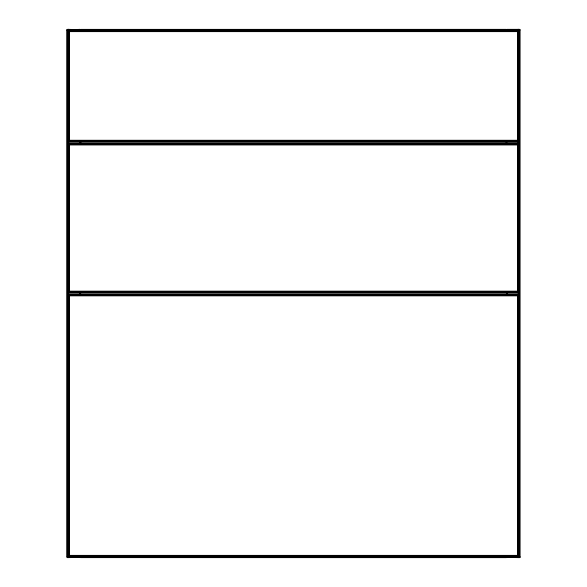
<?xml version="1.0" encoding="UTF-8"?>
<svg xmlns="http://www.w3.org/2000/svg" width="587" height="587" viewBox="0 0 587 587"><rect width="100%" height="100%" fill="white"/><g stroke="black" fill="none" stroke-linecap="round" stroke-linejoin="round"><path stroke-width="0.88" d="M80.536 29.673L67.828 29.35L67.725 557.643L80.536 557.327M67.843 556.894L67.857 294.27L519.157 294.256L519.157 556.894L67.843 556.894L69.215 555.522L517.785 555.522L519.157 556.894L519.091 294.322L67.909 294.322M67.843 292.744L67.857 143.331L519.157 143.309L519.157 292.744L67.843 292.744L69.215 291.372L517.785 291.372L519.157 292.744L519.157 143.309L67.909 143.382L67.909 292.678L519.091 292.678M67.843 141.805L67.857 30.12L519.157 30.106L519.157 141.805L67.843 141.805L69.215 140.425L517.785 140.425L519.157 141.805L519.091 30.172L67.909 30.172M79.92 143.8L79.92 141.966M507.029 294.41L506.977 292.568M80.632 557.144L80.03 557.643M506.368 29.856L507.073 29.35L519.172 29.35L519.906 29.952L519.157 29.35L513.185 29.629M519.275 29.357L519.906 29.952L519.165 29.35L519.157 557.65L519.906 557.048L519.157 557.65L506.464 557.327M519.363 557.621L519.906 557.048L519.172 557.65L519.378 29.379L519.275 557.643M67.828 557.65L67.094 557.048L67.843 557.65L67.843 29.35L67.094 29.952L67.843 29.35L73.815 29.629M67.285 29.592C66.683 30.487 68.408 28.792 67.285 29.592L67.278 557.408M506.464 29.673L513.06 29.629M517.785 31.478L519.157 30.106L519.091 141.738L67.909 141.738L67.843 30.106L69.215 31.478L517.785 31.478L517.785 140.425M67.843 143.309L69.215 144.688L517.785 144.688L519.157 143.309M519.091 556.828L67.909 556.828L67.843 294.256L69.215 295.628L517.785 295.628L519.157 294.256M518.901 30.363L518.901 141.54L517.653 141.65L518.6 141.24L518.6 30.663L68.4 30.663L68.4 141.24L518.6 141.24L517.653 141.54M518.901 292.487L68.099 292.487L68.099 143.573L518.901 143.573L518.901 292.487L517.653 292.597L518.6 292.187L518.6 143.874L68.4 143.874L68.4 292.187L518.6 292.187L517.653 292.487M518.901 294.513L518.901 556.637L517.653 556.747L518.6 556.337L518.6 294.813L68.4 294.813L68.4 556.337L518.6 556.337L517.653 556.637M517.653 141.65L518.761 141.408L518.761 30.502L68.239 30.502L68.239 141.408L518.761 141.408M517.653 292.597L518.761 292.348L518.761 143.712L68.239 143.712L68.239 292.348L518.761 292.348M517.653 556.747L518.761 556.498L518.761 294.652L68.239 294.652L68.239 556.498L518.761 556.498M517.653 141.408L518.6 141.24M517.653 292.348L518.6 292.187M517.653 556.498L518.6 556.337M73.94 29.629L79.927 29.35L80.632 29.856M75.026 29.658L80.316 29.46M514.271 29.658L519.561 29.46M80.668 29.482L506.332 29.482M80.668 29.548L506.332 29.621M80.668 29.71L506.332 29.71M80.668 29.798L506.332 29.798M80.668 30.003L506.332 29.9M69.347 31.617L517.653 31.617M69.347 140.293L517.653 140.293M69.347 144.82L517.653 144.82M69.347 291.233L517.653 291.233M69.347 295.767L517.653 295.767M69.347 555.383L517.653 555.383M518.901 556.637L68.099 556.637L68.099 294.513M80.668 556.997L506.332 556.997M80.668 557.1L506.332 557.202M80.668 557.29L506.332 557.29M80.668 557.379L506.332 557.379M80.668 557.569L506.332 557.452M506.684 29.46L511.974 29.658M72.729 29.658L67.439 29.46L67.439 557.54M506.97 557.643L506.368 557.144M519.84 29.761L519.84 557.239M519.722 29.592L519.722 557.408M519.642 29.519L519.642 557.481M519.473 29.416L519.473 557.584M519.011 143.463L519.011 292.597M519.011 556.747L519.011 294.403L67.989 294.403L67.989 556.747M517.785 144.688L517.785 291.372M517.785 295.628L517.785 555.522M517.653 30.106L517.653 141.805M517.653 143.309L517.653 292.744M517.653 294.256L517.653 556.894M507.087 292.583L507.087 294.417M506.867 292.583L506.867 294.417M506.772 292.583L506.772 294.417M506.684 141.313L506.684 143.147M506.684 292.583L506.684 294.417M506.596 141.35L506.522 143.221M506.596 292.583L506.596 294.417M506.456 141.43L506.368 143.566M506.456 292.583L506.456 294.417M506.332 30.106L506.332 29.357L80.668 29.387L80.668 30.106M506.332 141.79L506.332 143.646M506.332 556.894L506.332 557.643L80.668 557.613L80.668 556.894M80.668 141.79L80.668 143.646M80.595 141.482L80.661 143.624M80.595 292.583L80.595 294.417M80.478 141.386L80.544 143.265M80.478 292.583L80.478 294.417M80.316 141.313L80.404 143.177M80.316 292.583L80.316 294.417M80.228 292.583L80.228 294.417M80.133 292.583L80.133 294.417M69.347 30.106L69.347 141.805M69.347 143.309L69.347 292.744M69.347 294.256L69.347 556.894M69.215 31.478L69.215 140.425M69.215 144.688L69.215 291.372M69.215 295.628L69.215 555.522M68.099 30.363L68.099 141.54M67.989 143.463L67.989 292.597M67.622 29.379L67.622 557.621M67.527 29.416L67.527 557.584M67.219 29.673L67.219 557.327M67.087 29.952L67.087 557.048M79.971 292.59L79.971 294.425L80.023 292.597M69.347 144.468L68.995 291.592L518.005 291.592L518.005 144.468L69.347 144.468M519.011 30.253L67.989 30.253L67.989 141.65L519.011 141.65L519.011 30.253M518.416 30.847L68.584 30.847L68.584 141.056L518.416 141.056L518.416 30.847M518.218 31.045L68.782 31.045L68.782 140.858L518.218 140.858L518.218 31.045M518.005 31.258L68.995 31.258L68.995 140.645L518.005 140.645L518.005 31.258M518.416 144.057L68.584 144.057L68.584 292.003L518.416 292.003L518.416 144.057M518.218 144.255L68.782 144.255L68.782 291.805L518.218 291.805L518.218 144.255M518.416 294.997L68.584 294.997L68.584 556.153L518.416 556.153L518.416 294.997M518.218 295.195L68.782 295.195L68.782 555.955L518.218 555.955L518.218 295.195M518.005 295.408L68.995 295.408L68.995 555.742L518.005 555.742L518.005 295.408"/></g></svg>
